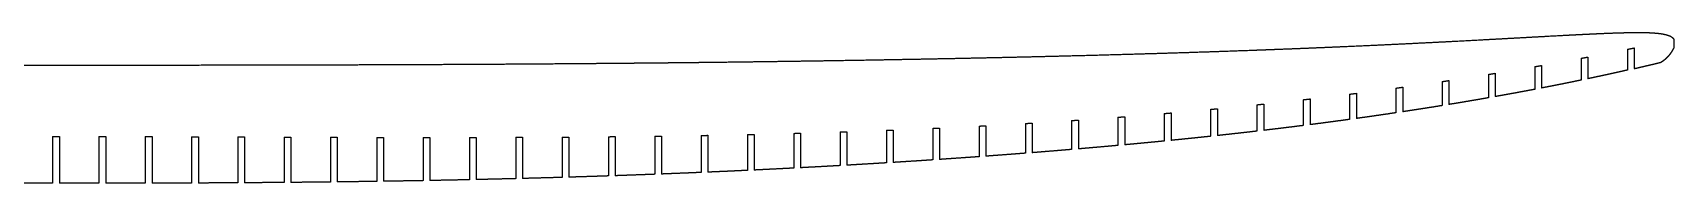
# Model space of a CAD drawing. Header units: metres. Extents: x 75 to 1911, y 1 to 85.
# Drawn here: x 990 to 1911, y 1 to 85 of the extents above; entities that cross this region are included whole.
import ezdxf

# ---------------------------------------------------------------- set-up
doc = ezdxf.new("R2010")
doc.units = ezdxf.units.M

msp = doc.modelspace()

# ---------------------------------------------------------------- linework, layer by layer
for p, q in [((1885.1, 76, 104), (1885.1, 64.31, 104)), ((1888.9, 76.77, 104), (1888.9, 65.18, 104)), ((1911.1, 81.42, 104), (1911.1, 76.69, 104)), ((1833.1, 66.25, 104), (1833.1, 53.51, 104)), ((1836.9, 66.92, 104), (1836.9, 54.24, 104)), ((1859.1, 70.95, 104), (1859.1, 58.68, 104)), ((1862.9, 71.66, 104), (1862.9, 59.47, 104)), ((1781.1, 57.88, 104), (1781.1, 44.37, 104)), ((1784.9, 58.45, 104), (1784.9, 44.99, 104)), ((1807.1, 61.9, 104), (1807.1, 48.76, 104)), ((1810.9, 62.52, 104), (1810.9, 49.43, 104)), ((1703.1, 47.67, 104), (1703.1, 33.16, 104)), ((1706.9, 48.1, 104), (1706.9, 33.64, 104)), ((1729.1, 50.78, 104), (1729.1, 36.59, 104)), ((1732.9, 51.26, 104), (1732.9, 37.12, 104)), ((1755.1, 54.18, 104), (1755.1, 40.32, 104)), ((1758.9, 54.7, 104), (1758.9, 40.89, 104)), ((1599.1, 37.83, 104), (1599.1, 21.98, 104)), ((1602.9, 38.12, 104), (1602.9, 22.32, 104)), ((1625.1, 39.92, 104), (1625.1, 24.43, 104)), ((1628.9, 40.25, 104), (1628.9, 24.81, 104)), ((1651.1, 42.25, 104), (1651.1, 27.1, 104)), ((1654.9, 42.61, 104), (1654.9, 27.51, 104)), ((1677.1, 44.83, 104), (1677.1, 30, 104)), ((1680.9, 45.23, 104), (1680.9, 30.44, 104)), ((1368.9, 27.66, 104), (1368.9, 6.95, 104)), ((1391.1, 28.11, 104), (1391.1, 7.95, 104)), ((1394.9, 28.2, 104), (1394.9, 8.13, 104)), ((1417.1, 28.76, 104), (1417.1, 9.23, 104)), ((1420.9, 28.86, 104), (1420.9, 9.43, 104)), ((1443.1, 29.54, 104), (1443.1, 10.64, 104)), ((1446.9, 29.67, 104), (1446.9, 10.85, 104)), ((1469.1, 30.48, 104), (1469.1, 12.17, 104)), ((1472.9, 30.63, 104), (1472.9, 12.41, 104)), ((1495.1, 31.57, 104), (1495.1, 13.84, 104)), ((1498.9, 31.75, 104), (1498.9, 14.09, 104)), ((1521.1, 32.85, 104), (1521.1, 15.64, 104)), ((1524.9, 33.05, 104), (1524.9, 15.92, 104)), ((1547.1, 34.31, 104), (1547.1, 17.59, 104)), ((1550.9, 34.54, 104), (1550.9, 17.89, 104)), ((1573.1, 35.96, 104), (1573.1, 19.7, 104)), ((1576.9, 36.22, 104), (1576.9, 20.02, 104)), ((1001.1, 27, 104), (1001.1, 0.78, 104)), ((1004.9, 27, 104), (1004.9, 0.77, 104)), ((1027.1, 26.99, 104), (1027.1, 0.75, 104)), ((1030.9, 26.98, 104), (1030.9, 0.74, 104)), ((1053.1, 26.94, 104), (1053.1, 0.76, 104)), ((1056.9, 26.93, 104), (1056.9, 0.77, 104)), ((1079.1, 26.86, 104), (1079.1, 0.83, 104)), ((1082.9, 26.85, 104), (1082.9, 0.84, 104)), ((1105.1, 26.77, 104), (1105.1, 0.96, 104)), ((1108.9, 26.75, 104), (1108.9, 0.98, 104)), ((1131.1, 26.67, 104), (1131.1, 1.15, 104)), ((1134.9, 26.66, 104), (1134.9, 1.18, 104)), ((1157.1, 26.58, 104), (1157.1, 1.41, 104)), ((1160.9, 26.57, 104), (1160.9, 1.46, 104)), ((1183.1, 26.52, 104), (1183.1, 1.76, 104)), ((1186.9, 26.51, 104), (1186.9, 1.81, 104)), ((1209.1, 26.48, 104), (1209.1, 2.18, 104)), ((1212.9, 26.48, 104), (1212.9, 2.25, 104)), ((1235.1, 26.49, 104), (1235.1, 2.69, 104)), ((1238.9, 26.49, 104), (1238.9, 2.78, 104)), ((1261.1, 26.55, 104), (1261.1, 3.3, 104)), ((1264.9, 26.56, 104), (1264.9, 3.4, 104)), ((1287.1, 26.68, 104), (1287.1, 4.01, 104)), ((1290.9, 26.7, 104), (1290.9, 4.12, 104)), ((1313.1, 26.89, 104), (1313.1, 4.82, 104)), ((1316.9, 26.93, 104), (1316.9, 4.95, 104)), ((1339.1, 27.19, 104), (1339.1, 5.75, 104)), ((1342.9, 27.24, 104), (1342.9, 5.89, 104)), ((1365.1, 27.59, 104), (1365.1, 6.79, 104))]:
    msp.add_line(p, q)
for points, degree, knots in [([(1911.3, 81.46, 104), (1911.16, 81.68, 104), (1911.01, 81.88, 104), (1910.84, 82.06, 104), (1910.66, 82.24, 104), (1910.47, 82.4, 104), (1910.27, 82.55, 104), (1910.06, 82.69, 104), (1909.58, 82.99, 104), (1909.3, 83.14, 104), (1909.01, 83.28, 104), (1908.72, 83.41, 104), (1908.42, 83.52, 104), (1908.12, 83.63, 104), (1907.82, 83.73, 104), (1907.04, 83.97, 104), (1906.56, 84.1, 104), (1906.08, 84.21, 104), (1905.59, 84.31, 104), (1905.11, 84.41, 104), (1904.62, 84.49, 104), (1904.13, 84.57, 104), (1902.67, 84.77, 104), (1901.7, 84.88, 104), (1900.73, 84.97, 104), (1899.75, 85.04, 104), (1898.78, 85.1, 104), (1897.8, 85.15, 104), (1896.83, 85.18, 104), (1895.34, 85.23, 104), (1894.81, 85.24, 104), (1894.27, 85.25, 104), (1893.71, 85.26, 104), (1893.14, 85.27, 104), (1892.55, 85.27, 104), (1891.94, 85.28, 104), (1890.63, 85.28, 104), (1889.92, 85.28, 104), (1889.19, 85.27, 104), (1888.44, 85.27, 104), (1887.67, 85.26, 104), (1886.87, 85.24, 104), (1886.05, 85.23, 104), (1883.26, 85.17, 104), (1881.31, 85.12, 104), (1879.36, 85.07, 104), (1877.41, 85, 104), (1875.46, 84.93, 104), (1873.51, 84.85, 104), (1871.56, 84.77, 104), (1865.39, 84.5, 104), (1861.17, 84.3, 104), (1856.95, 84.09, 104), (1852.73, 83.87, 104), (1848.51, 83.65, 104), (1844.29, 83.42, 104), (1840.07, 83.19, 104), (1829.59, 82.62, 104), (1823.32, 82.27, 104), (1817.06, 81.93, 104), (1810.79, 81.59, 104), (1804.52, 81.25, 104), (1798.26, 80.91, 104), (1791.99, 80.58, 104), (1777.88, 79.85, 104), (1770.04, 79.45, 104), (1762.2, 79.06, 104), (1754.36, 78.68, 104), (1746.51, 78.31, 104), (1738.67, 77.95, 104), (1730.83, 77.6, 104), (1717.66, 77.03, 104), (1712.33, 76.8, 104), (1707.01, 76.58, 104), (1701.68, 76.36, 104), (1696.35, 76.15, 104), (1691.03, 75.94, 104), (1685.7, 75.74, 104), (1677.96, 75.45, 104), (1675.54, 75.36, 104), (1673.1, 75.27, 104), (1670.66, 75.19, 104), (1668.2, 75.1, 104), (1665.73, 75.01, 104), (1663.26, 74.92, 104), (1650.33, 74.48, 104), (1639.88, 74.13, 104), (1629.43, 73.8, 104), (1618.98, 73.48, 104), (1608.53, 73.18, 104), (1598.08, 72.88, 104), (1587.63, 72.6, 104), (1560.13, 71.9, 104), (1543.07, 71.48, 104), (1526.02, 71.1, 104), (1508.96, 70.74, 104), (1491.91, 70.41, 104), (1474.85, 70.1, 104), (1457.8, 69.8, 104), (1431.89, 69.39, 104), (1423.04, 69.26, 104), (1414.19, 69.13, 104), (1405.34, 69, 104), (1396.49, 68.89, 104), (1387.65, 68.77, 104), (1378.8, 68.66, 104), (1365.71, 68.51, 104), (1361.48, 68.46, 104), (1357.25, 68.41, 104), (1353.01, 68.37, 104), (1348.78, 68.32, 104), (1344.55, 68.28, 104), (1340.31, 68.23, 104), (1331.42, 68.15, 104), (1326.77, 68.1, 104), (1322.11, 68.06, 104), (1317.45, 68.02, 104), (1312.8, 67.98, 104), (1308.14, 67.94, 104), (1303.48, 67.9, 104), (1273, 67.65, 104), (1247.18, 67.48, 104), (1221.35, 67.34, 104), (1195.53, 67.23, 104), (1169.7, 67.15, 104), (1143.88, 67.08, 104), (1118.06, 67.03, 104), (1084.19, 66.99, 104), (1076.14, 66.97, 104), (1068.1, 66.96, 104), (1060.06, 66.96, 104), (1052.01, 66.95, 104), (1043.97, 66.94, 104), (1035.93, 66.93, 104), (1024.43, 66.93, 104), (1020.99, 66.92, 104), (1017.54, 66.92, 104), (1014.09, 66.92, 104), (1010.65, 66.92, 104), (1007.2, 66.91, 104), (1003.75, 66.91, 104), (996.07, 66.91, 104), (991.84, 66.9, 104), (987.61, 66.9, 104), (983.37, 66.9, 104), (979.14, 66.89, 104), (974.91, 66.89, 104), (970.67, 66.89, 104), (954.58, 66.88, 104), (942.73, 66.87, 104), (930.88, 66.86, 104), (919.02, 66.86, 104), (907.17, 66.85, 104), (895.32, 66.84, 104), (883.46, 66.84, 104), (858.91, 66.82, 104), (846.21, 66.81, 104), (833.51, 66.81, 104), (820.81, 66.8, 104), (808.11, 66.79, 104), (795.41, 66.78, 104), (782.71, 66.76, 104), (758.58, 66.74, 104), (747.15, 66.73, 104), (735.72, 66.72, 104), (724.29, 66.7, 104), (712.86, 66.69, 104), (701.43, 66.67, 104), (690.01, 66.65, 104), (672.24, 66.62, 104), (665.89, 66.61, 104), (659.55, 66.6, 104), (653.21, 66.59, 104), (646.87, 66.58, 104), (640.53, 66.56, 104), (634.19, 66.55, 104), (621.56, 66.53, 104), (615.26, 66.51, 104), (608.97, 66.5, 104), (602.68, 66.48, 104), (596.39, 66.47, 104), (590.1, 66.46, 104), (583.81, 66.44, 104), (566.48, 66.4, 104), (555.44, 66.38, 104), (544.4, 66.35, 104), (533.36, 66.33, 104), (522.32, 66.3, 104), (511.28, 66.28, 104), (500.24, 66.25, 104), (478.79, 66.21, 104), (468.37, 66.18, 104), (457.95, 66.16, 104), (447.53, 66.14, 104), (437.11, 66.13, 104), (426.69, 66.11, 104), (416.27, 66.1, 104), (401.78, 66.08, 104), (397.72, 66.08, 104), (393.69, 66.08, 104), (389.67, 66.07, 104), (385.68, 66.07, 104), (381.72, 66.07, 104), (377.78, 66.07, 104), (370.72, 66.07, 104), (367.57, 66.07, 104), (364.42, 66.07, 104), (361.28, 66.07, 104), (358.13, 66.07, 104), (354.99, 66.07, 104), (351.84, 66.07, 104), (339.99, 66.08, 104), (331.28, 66.09, 104), (322.57, 66.1, 104), (313.86, 66.12, 104), (305.15, 66.14, 104), (296.44, 66.16, 104), (287.73, 66.19, 104), (269.36, 66.25, 104), (259.69, 66.29, 104), (250.03, 66.34, 104), (240.36, 66.38, 104), (230.7, 66.43, 104), (221.03, 66.49, 104), (211.36, 66.55, 104), (197.22, 66.63, 104), (192.74, 66.66, 104), (188.25, 66.68, 104), (183.77, 66.71, 104), (179.29, 66.74, 104), (174.81, 66.76, 104), (170.33, 66.79, 104), (162.78, 66.83, 104), (159.71, 66.84, 104), (156.64, 66.86, 104), (153.58, 66.87, 104), (150.51, 66.88, 104), (147.44, 66.89, 104), (144.37, 66.9, 104), (139.68, 66.9, 104), (138.06, 66.9, 104), (136.44, 66.9, 104), (134.81, 66.9, 104), (133.19, 66.9, 104), (131.57, 66.9, 104), (129.95, 66.89, 104), (126.86, 66.88, 104), (125.43, 66.87, 104), (124.05, 66.87, 104), (122.7, 66.86, 104), (121.39, 66.85, 104), (120.12, 66.84, 104), (118.88, 66.83, 104), (115.6, 66.79, 104), (113.52, 66.77, 104), (111.44, 66.73, 104), (109.37, 66.7, 104), (107.29, 66.65, 104), (105.22, 66.6, 104), (103.14, 66.54, 104), (100.27, 66.44, 104), (99.5, 66.41, 104), (98.75, 66.37, 104), (98.01, 66.34, 104), (97.31, 66.31, 104), (96.62, 66.27, 104), (95.95, 66.24, 104), (94.72, 66.17, 104), (94.13, 66.13, 104), (93.55, 66.09, 104), (92.96, 66.05, 104), (92.38, 66.01, 104), (91.8, 65.97, 104), (91.21, 65.92, 104), (89.68, 65.78, 104), (88.73, 65.69, 104), (87.78, 65.59, 104), (86.83, 65.48, 104), (85.89, 65.35, 104), (84.94, 65.21, 104), (84, 65.05, 104), (82.49, 64.75, 104), (81.92, 64.62, 104), (81.35, 64.49, 104), (80.78, 64.34, 104), (80.22, 64.18, 104), (79.66, 64, 104), (79.11, 63.79, 104), (78.19, 63.4, 104), (77.82, 63.23, 104), (77.45, 63.04, 104), (77.09, 62.83, 104), (76.74, 62.6, 104), (76.41, 62.35, 104), (76.11, 62.06, 104), (75.65, 61.55, 104), (75.48, 61.33, 104), (75.33, 61.09, 104), (75.2, 60.85, 104), (75.09, 60.59, 104), (75, 60.33, 104), (74.94, 60.06, 104), (74.86, 59.59, 104), (74.83, 59.39, 104), (74.82, 59.19, 104), (74.82, 58.99, 104), (74.82, 58.79, 104), (74.84, 58.59, 104), (74.86, 58.39, 104), (74.92, 57.88, 104), (74.98, 57.56, 104), (75.05, 57.25, 104), (75.13, 56.94, 104), (75.22, 56.64, 104), (75.32, 56.34, 104), (75.43, 56.04, 104), (75.66, 55.45, 104), (75.78, 55.16, 104), (75.91, 54.88, 104), (76.05, 54.59, 104), (76.2, 54.32, 104), (76.35, 54.04, 104), (76.51, 53.77, 104), (76.77, 53.33, 104), (76.87, 53.17, 104), (76.98, 53, 104), (77.09, 52.84, 104), (77.2, 52.68, 104), (77.31, 52.52, 104), (77.42, 52.37, 104), (77.59, 52.14, 104), (77.65, 52.07, 104), (77.7, 52, 104), (77.76, 51.93, 104), (77.81, 51.86, 104), (77.86, 51.8, 104), (77.91, 51.73, 104), (78.02, 51.61, 104), (78.07, 51.56, 104), (78.11, 51.5, 104), (78.16, 51.45, 104), (78.21, 51.39, 104), (78.26, 51.35, 104), (78.3, 51.3, 104), (78.39, 51.21, 104), (78.43, 51.17, 104), (78.47, 51.13, 104), (78.51, 51.09, 104), (78.54, 51.06, 104), (78.58, 51.02, 104), (78.61, 51, 104), (78.67, 50.95, 104), (78.7, 50.93, 104), (78.72, 50.91, 104), (78.75, 50.89, 104), (78.77, 50.87, 104), (78.8, 50.86, 104), (78.83, 50.84, 104), (78.85, 50.83, 104)], 8, [0, 0, 0, 0, 0, 0, 0, 0, 0, 0.001622, 0.001622, 0.001622, 0.001622, 0.001622, 0.001622, 0.001622, 0.003682, 0.003682, 0.003682, 0.003682, 0.003682, 0.003682, 0.003682, 0.006888, 0.006888, 0.006888, 0.006888, 0.006888, 0.006888, 0.006888, 0.013197, 0.013197, 0.013197, 0.013197, 0.013197, 0.013197, 0.013197, 0.016509, 0.016509, 0.016509, 0.016509, 0.016509, 0.016509, 0.016509, 0.020153, 0.020153, 0.020153, 0.020153, 0.020153, 0.020153, 0.020153, 0.028587, 0.028587, 0.028587, 0.028587, 0.028587, 0.028587, 0.028587, 0.046843, 0.046843, 0.046843, 0.046843, 0.046843, 0.046843, 0.046843, 0.073964, 0.073964, 0.073964, 0.073964, 0.073964, 0.073964, 0.073964, 0.107892, 0.107892, 0.107892, 0.107892, 0.107892, 0.107892, 0.107892, 0.130927, 0.130927, 0.130927, 0.130927, 0.130927, 0.130927, 0.130927, 0.141366, 0.141366, 0.141366, 0.141366, 0.141366, 0.141366, 0.141366, 0.185234, 0.185234, 0.185234, 0.185234, 0.185234, 0.185234, 0.185234, 0.256819, 0.256819, 0.256819, 0.256819, 0.256819, 0.256819, 0.256819, 0.293958, 0.293958, 0.293958, 0.293958, 0.293958, 0.293958, 0.293958, 0.311723, 0.311723, 0.311723, 0.311723, 0.311723, 0.311723, 0.311723, 0.331266, 0.331266, 0.331266, 0.331266, 0.331266, 0.331266, 0.331266, 0.439639, 0.439639, 0.439639, 0.439639, 0.439639, 0.439639, 0.439639, 0.473394, 0.473394, 0.473394, 0.473394, 0.473394, 0.473394, 0.473394, 0.487859, 0.487859, 0.487859, 0.487859, 0.487859, 0.487859, 0.487859, 0.505625, 0.505625, 0.505625, 0.505625, 0.505625, 0.505625, 0.505625, 0.555369, 0.555369, 0.555369, 0.555369, 0.555369, 0.555369, 0.555369, 0.608664, 0.608664, 0.608664, 0.608664, 0.608664, 0.608664, 0.608664, 0.656626, 0.656626, 0.656626, 0.656626, 0.656626, 0.656626, 0.656626, 0.683238, 0.683238, 0.683238, 0.683238, 0.683238, 0.683238, 0.683238, 0.70964, 0.70964, 0.70964, 0.70964, 0.70964, 0.70964, 0.70964, 0.755963, 0.755963, 0.755963, 0.755963, 0.755963, 0.755963, 0.755963, 0.799686, 0.799686, 0.799686, 0.799686, 0.799686, 0.799686, 0.799686, 0.816802, 0.816802, 0.816802, 0.816802, 0.816802, 0.816802, 0.816802, 0.830546, 0.830546, 0.830546, 0.830546, 0.830546, 0.830546, 0.830546, 0.868603, 0.868603, 0.868603, 0.868603, 0.868603, 0.868603, 0.868603, 0.910843, 0.910843, 0.910843, 0.910843, 0.910843, 0.910843, 0.910843, 0.930425, 0.930425, 0.930425, 0.930425, 0.930425, 0.930425, 0.930425, 0.943833, 0.943833, 0.943833, 0.943833, 0.943833, 0.943833, 0.943833, 0.950921, 0.950921, 0.950921, 0.950921, 0.950921, 0.950921, 0.950921, 0.95733, 0.95733, 0.95733, 0.95733, 0.95733, 0.95733, 0.95733, 0.968366, 0.968366, 0.968366, 0.968366, 0.968366, 0.968366, 0.968366, 0.972607, 0.972607, 0.972607, 0.972607, 0.972607, 0.972607, 0.972607, 0.976426, 0.976426, 0.976426, 0.976426, 0.976426, 0.976426, 0.976426, 0.982655, 0.982655, 0.982655, 0.982655, 0.982655, 0.982655, 0.982655, 0.986478, 0.986478, 0.986478, 0.986478, 0.986478, 0.986478, 0.986478, 0.989185, 0.989185, 0.989185, 0.989185, 0.989185, 0.989185, 0.989185, 0.990993, 0.990993, 0.990993, 0.990993, 0.990993, 0.990993, 0.990993, 0.992306, 0.992306, 0.992306, 0.992306, 0.992306, 0.992306, 0.992306, 0.994386, 0.994386, 0.994386, 0.994386, 0.994386, 0.994386, 0.994386, 0.996445, 0.996445, 0.996445, 0.996445, 0.996445, 0.996445, 0.996445, 0.997719, 0.997719, 0.997719, 0.997719, 0.997719, 0.997719, 0.997719, 0.998325, 0.998325, 0.998325, 0.998325, 0.998325, 0.998325, 0.998325, 0.99893, 0.99893, 0.99893, 0.99893, 0.99893, 0.99893, 0.99893, 0.999535, 0.999535, 0.999535, 0.999535, 0.999535, 0.999535, 0.999535, 1, 1, 1, 1, 1, 1, 1, 1, 1]), ([(1903.45, 68.6, 104), (1903.76, 68.75, 104), (1904.06, 68.91, 104), (1904.36, 69.08, 104), (1904.66, 69.26, 104), (1904.95, 69.45, 104), (1905.23, 69.64, 104), (1905.51, 69.85, 104), (1906.09, 70.3, 104), (1906.4, 70.55, 104), (1906.7, 70.81, 104), (1907, 71.08, 104), (1907.29, 71.35, 104), (1907.57, 71.63, 104), (1907.84, 71.92, 104), (1908.38, 72.51, 104), (1908.64, 72.81, 104), (1908.9, 73.12, 104), (1909.15, 73.43, 104), (1909.39, 73.75, 104), (1909.62, 74.08, 104), (1909.85, 74.41, 104), (1910.21, 74.98, 104), (1910.35, 75.22, 104), (1910.49, 75.45, 104), (1910.62, 75.69, 104), (1910.75, 75.94, 104), (1910.87, 76.18, 104), (1910.99, 76.43, 104), (1911.1, 76.69, 104)], 8, [0, 0, 0, 0, 0, 0, 0, 0, 0, 0.002127237, 0.002127237, 0.002127237, 0.002127237, 0.002127237, 0.002127237, 0.002127237, 0.004577173, 0.004577173, 0.004577173, 0.004577173, 0.004577173, 0.004577173, 0.004577173, 0.007044933, 0.007044933, 0.007044933, 0.007044933, 0.007044933, 0.007044933, 0.007044933, 0.008744079, 0.008744079, 0.008744079, 0.008744079, 0.008744079, 0.008744079, 0.008744079, 0.008744079, 0.008744079]), ([(1888.9, 65.18, 104), (1889.9, 65.4, 104), (1890.89, 65.63, 104), (1891.89, 65.86, 104), (1892.89, 66.1, 104), (1893.89, 66.33, 104), (1894.88, 66.56, 104), (1895.88, 66.8, 104), (1897.28, 67.13, 104), (1897.69, 67.22, 104), (1898.1, 67.32, 104), (1898.51, 67.42, 104), (1898.91, 67.52, 104), (1899.32, 67.61, 104), (1899.73, 67.71, 104), (1900.34, 67.86, 104), (1900.55, 67.9, 104), (1900.75, 67.95, 104), (1900.95, 68, 104), (1901.16, 68.05, 104), (1901.36, 68.1, 104), (1901.57, 68.15, 104), (1901.87, 68.22, 104), (1901.98, 68.25, 104), (1902.08, 68.27, 104), (1902.19, 68.3, 104), (1902.29, 68.32, 104), (1902.39, 68.35, 104), (1902.5, 68.37, 104), (1902.66, 68.41, 104), (1902.71, 68.42, 104), (1902.76, 68.44, 104), (1902.82, 68.45, 104), (1902.87, 68.46, 104), (1902.93, 68.48, 104), (1902.98, 68.49, 104), (1903.06, 68.51, 104), (1903.08, 68.51, 104), (1903.11, 68.52, 104), (1903.13, 68.53, 104), (1903.15, 68.53, 104), (1903.18, 68.54, 104), (1903.2, 68.54, 104), (1903.25, 68.55, 104), (1903.26, 68.56, 104), (1903.28, 68.56, 104), (1903.3, 68.57, 104), (1903.31, 68.57, 104), (1903.32, 68.57, 104), (1903.34, 68.58, 104), (1903.36, 68.58, 104), (1903.38, 68.59, 104), (1903.39, 68.59, 104), (1903.4, 68.59, 104), (1903.41, 68.6, 104), (1903.42, 68.6, 104), (1903.43, 68.6, 104), (1903.44, 68.6, 104), (1903.44, 68.6, 104), (1903.44, 68.6, 104), (1903.44, 68.6, 104), (1903.45, 68.6, 104), (1903.44, 68.6, 104), (1903.45, 68.6, 104), (1903.45, 68.6, 104)], 8, [0, 0, 0, 0, 0, 0, 0, 0, 0, 0.524397, 0.524397, 0.524397, 0.524397, 0.524397, 0.524397, 0.524397, 0.739396, 0.739396, 0.739396, 0.739396, 0.739396, 0.739396, 0.739396, 0.847121, 0.847121, 0.847121, 0.847121, 0.847121, 0.847121, 0.847121, 0.902163, 0.902163, 0.902163, 0.902163, 0.902163, 0.902163, 0.902163, 0.931156, 0.931156, 0.931156, 0.931156, 0.931156, 0.931156, 0.931156, 0.944336, 0.944336, 0.944336, 0.944336, 0.944336, 0.944336, 0.944336, 0.95501, 0.95501, 0.95501, 0.95501, 0.95501, 0.95501, 0.95501, 0.971746, 0.971746, 0.971746, 0.971746, 0.971746, 0.971746, 0.971746, 1, 1, 1, 1, 1, 1, 1, 1, 1]), ([(1859.1, 58.68, 104), (1857.75, 58.4, 104), (1856.4, 58.12, 104), (1855.05, 57.84, 104), (1852.33, 57.29, 104), (1850.95, 57.01, 104), (1849.58, 56.73, 104), (1846.8, 56.18, 104), (1845.4, 55.9, 104), (1844, 55.62, 104), (1841.18, 55.07, 104), (1839.75, 54.79, 104), (1838.33, 54.51, 104), (1836.9, 54.24, 104)], 4, [0, 0, 0, 0, 0, 0.243371, 0.243371, 0.243371, 0.491187, 0.491187, 0.491187, 0.743433, 0.743433, 0.743433, 1, 1, 1, 1, 1]), ([(1885.1, 64.31, 104), (1884.02, 64.07, 104), (1882.95, 63.82, 104), (1881.87, 63.58, 104), (1880.79, 63.34, 104), (1878.61, 62.86, 104), (1877.52, 62.61, 104), (1876.42, 62.37, 104), (1875.32, 62.13, 104), (1873.1, 61.65, 104), (1871.98, 61.4, 104), (1870.85, 61.16, 104), (1869.73, 60.92, 104), (1867.47, 60.44, 104), (1866.33, 60.19, 104), (1865.18, 59.95, 104), (1864.04, 59.71, 104), (1862.9, 59.47, 104)], 5, [0, 0, 0, 0, 0, 0, 0.243037, 0.243037, 0.243037, 0.243037, 0.49045, 0.49045, 0.49045, 0.49045, 0.743193, 0.743193, 0.743193, 0.743193, 1, 1, 1, 1, 1, 1]), ([(1807.1, 48.76, 104), (1805.74, 48.52, 104), (1804.38, 48.28, 104), (1803.02, 48.04, 104), (1800.29, 47.57, 104), (1798.91, 47.33, 104), (1797.53, 47.1, 104), (1794.76, 46.63, 104), (1793.36, 46.39, 104), (1791.96, 46.16, 104), (1789.15, 45.69, 104), (1787.73, 45.45, 104), (1786.32, 45.22, 104), (1784.9, 44.99, 104)], 4, [0, 0, 0, 0, 0, 0.24504, 0.24504, 0.24504, 0.493398, 0.493398, 0.493398, 0.745067, 0.745067, 0.745067, 1, 1, 1, 1, 1]), ([(1833.1, 53.51, 104), (1831.75, 53.25, 104), (1830.39, 53, 104), (1829.04, 52.74, 104), (1826.3, 52.23, 104), (1824.93, 51.97, 104), (1823.55, 51.72, 104), (1820.78, 51.21, 104), (1819.38, 50.95, 104), (1817.98, 50.7, 104), (1815.16, 50.19, 104), (1813.74, 49.93, 104), (1812.32, 49.68, 104), (1810.9, 49.43, 104)], 4, [0, 0, 0, 0, 0, 0.244318, 0.244318, 0.244318, 0.492448, 0.492448, 0.492448, 0.744366, 0.744366, 0.744366, 1, 1, 1, 1, 1]), ([(1755.1, 40.32, 104), (1753.74, 40.12, 104), (1752.37, 39.92, 104), (1751.01, 39.71, 104), (1748.26, 39.31, 104), (1746.88, 39.11, 104), (1745.5, 38.91, 104), (1742.73, 38.51, 104), (1741.33, 38.31, 104), (1739.94, 38.11, 104), (1737.13, 37.71, 104), (1735.72, 37.51, 104), (1734.31, 37.32, 104), (1732.9, 37.12, 104)], 4, [0, 0, 0, 0, 0, 0.246033, 0.246033, 0.246033, 0.494723, 0.494723, 0.494723, 0.746059, 0.746059, 0.746059, 1, 1, 1, 1, 1]), ([(1781.1, 44.37, 104), (1779.74, 44.15, 104), (1778.38, 43.93, 104), (1777.01, 43.71, 104), (1774.27, 43.27, 104), (1772.89, 43.06, 104), (1771.51, 42.84, 104), (1768.74, 42.4, 104), (1767.34, 42.19, 104), (1765.95, 41.97, 104), (1763.14, 41.54, 104), (1761.73, 41.32, 104), (1760.31, 41.11, 104), (1758.9, 40.89, 104)], 4, [0, 0, 0, 0, 0, 0.245592, 0.245592, 0.245592, 0.494133, 0.494133, 0.494133, 0.745615, 0.745615, 0.745615, 1, 1, 1, 1, 1]), ([(1677.1, 30, 104), (1676, 29.87, 104), (1674.91, 29.74, 104), (1673.81, 29.62, 104), (1672.71, 29.49, 104), (1670.51, 29.24, 104), (1669.41, 29.11, 104), (1668.3, 28.99, 104), (1667.2, 28.86, 104), (1664.98, 28.61, 104), (1663.86, 28.49, 104), (1662.75, 28.37, 104), (1661.63, 28.24, 104), (1659.39, 28, 104), (1658.27, 27.87, 104), (1657.15, 27.75, 104), (1656.02, 27.63, 104), (1654.9, 27.51, 104)], 5, [0, 0, 0, 0, 0, 0, 0.246998, 0.246998, 0.246998, 0.246998, 0.496033, 0.496033, 0.496033, 0.496033, 0.747053, 0.747053, 0.747053, 0.747053, 1, 1, 1, 1, 1, 1]), ([(1703.1, 33.16, 104), (1701.73, 32.98, 104), (1700.36, 32.81, 104), (1698.99, 32.64, 104), (1696.25, 32.3, 104), (1694.86, 32.13, 104), (1693.48, 31.96, 104), (1690.71, 31.62, 104), (1689.31, 31.45, 104), (1687.92, 31.28, 104), (1685.12, 30.94, 104), (1683.71, 30.77, 104), (1682.31, 30.61, 104), (1680.9, 30.44, 104)], 4, [0, 0, 0, 0, 0, 0.246673, 0.246673, 0.246673, 0.495583, 0.495583, 0.495583, 0.746698, 0.746698, 0.746698, 1, 1, 1, 1, 1]), ([(1729.1, 36.59, 104), (1727.73, 36.4, 104), (1726.37, 36.22, 104), (1725, 36.03, 104), (1722.25, 35.66, 104), (1720.87, 35.47, 104), (1719.49, 35.29, 104), (1716.72, 34.92, 104), (1715.32, 34.73, 104), (1713.93, 34.55, 104), (1711.12, 34.19, 104), (1709.72, 34, 104), (1708.31, 33.82, 104), (1706.9, 33.64, 104)], 4, [0, 0, 0, 0, 0, 0.246379, 0.246379, 0.246379, 0.495193, 0.495193, 0.495193, 0.746412, 0.746412, 0.746412, 1, 1, 1, 1, 1]), ([(1573.1, 19.7, 104), (1570.34, 19.47, 104), (1567.57, 19.24, 104), (1564.81, 19.01, 104), (1559.26, 18.56, 104), (1556.47, 18.33, 104), (1553.69, 18.11, 104), (1550.9, 17.89, 104)], 4, [0, 0, 0, 0, 0, 0.497953, 0.497953, 0.497953, 1, 1, 1, 1, 1]), ([(1599.1, 21.98, 104), (1596.56, 21.74, 104), (1594.02, 21.52, 104), (1591.48, 21.29, 104), (1585.93, 20.8, 104), (1582.92, 20.54, 104), (1579.91, 20.28, 104), (1576.9, 20.02, 104)], 4, [0, 0, 0, 0, 0, 0.457588, 0.457588, 0.457588, 1, 1, 1, 1, 1]), ([(1625.1, 24.43, 104), (1623.72, 24.3, 104), (1622.35, 24.16, 104), (1620.97, 24.03, 104), (1618.22, 23.76, 104), (1616.83, 23.63, 104), (1615.45, 23.5, 104), (1612.67, 23.23, 104), (1611.28, 23.1, 104), (1609.89, 22.97, 104), (1607.1, 22.71, 104), (1605.7, 22.58, 104), (1604.3, 22.45, 104), (1602.9, 22.32, 104)], 4, [0, 0, 0, 0, 0, 0.24784, 0.24784, 0.24784, 0.497156, 0.497156, 0.497156, 0.747898, 0.747898, 0.747898, 1, 1, 1, 1, 1]), ([(1651.1, 27.1, 104), (1649.73, 26.95, 104), (1648.35, 26.81, 104), (1646.98, 26.66, 104), (1644.23, 26.37, 104), (1642.84, 26.23, 104), (1641.46, 26.09, 104), (1638.68, 25.8, 104), (1637.29, 25.66, 104), (1635.9, 25.52, 104), (1633.11, 25.23, 104), (1631.7, 25.09, 104), (1630.3, 24.95, 104), (1628.9, 24.81, 104)], 4, [0, 0, 0, 0, 0, 0.247458, 0.247458, 0.247458, 0.496645, 0.496645, 0.496645, 0.747512, 0.747512, 0.747512, 1, 1, 1, 1, 1]), ([(1417.1, 9.23, 104), (1414.33, 9.09, 104), (1411.56, 8.95, 104), (1408.78, 8.81, 104), (1403.23, 8.53, 104), (1400.46, 8.4, 104), (1397.68, 8.26, 104), (1394.9, 8.13, 104)], 4, [0, 0, 0, 0, 0, 0.499581, 0.499581, 0.499581, 1, 1, 1, 1, 1]), ([(1443.1, 10.64, 104), (1440.33, 10.48, 104), (1437.56, 10.33, 104), (1434.79, 10.17, 104), (1429.24, 9.87, 104), (1426.46, 9.72, 104), (1423.68, 9.58, 104), (1420.9, 9.43, 104)], 4, [0, 0, 0, 0, 0, 0.49935, 0.49935, 0.49935, 1, 1, 1, 1, 1]), ([(1469.1, 12.17, 104), (1466.33, 12, 104), (1463.56, 11.83, 104), (1460.79, 11.67, 104), (1455.24, 11.34, 104), (1452.46, 11.18, 104), (1449.68, 11.01, 104), (1446.9, 10.85, 104)], 4, [0, 0, 0, 0, 0, 0.499112, 0.499112, 0.499112, 1, 1, 1, 1, 1]), ([(1495.1, 13.84, 104), (1492.33, 13.65, 104), (1489.56, 13.47, 104), (1486.79, 13.29, 104), (1481.24, 12.93, 104), (1478.46, 12.76, 104), (1475.68, 12.58, 104), (1472.9, 12.41, 104)], 4, [0, 0, 0, 0, 0, 0.498854, 0.498854, 0.498854, 1, 1, 1, 1, 1]), ([(1521.1, 15.64, 104), (1518.33, 15.44, 104), (1515.57, 15.25, 104), (1512.8, 15.05, 104), (1507.25, 14.66, 104), (1504.47, 14.47, 104), (1501.68, 14.28, 104), (1498.9, 14.09, 104)], 4, [0, 0, 0, 0, 0, 0.498582, 0.498582, 0.498582, 1, 1, 1, 1, 1]), ([(1547.1, 17.59, 104), (1544.34, 17.38, 104), (1541.57, 17.17, 104), (1538.8, 16.95, 104), (1533.25, 16.54, 104), (1530.47, 16.33, 104), (1527.69, 16.12, 104), (1524.9, 15.92, 104)], 4, [0, 0, 0, 0, 0, 0.498286, 0.498286, 0.498286, 1, 1, 1, 1, 1]), ([(1027.1, 0.75, 104), (1024.3, 0.75, 104), (1021.51, 0.75, 104), (1018.71, 0.75, 104), (1013.16, 0.76, 104), (1010.41, 0.76, 104), (1007.65, 0.77, 104), (1004.9, 0.77, 104)], 4, [0, 0, 0, 0, 0, 0.504004, 0.504004, 0.504004, 1, 1, 1, 1, 1]), ([(1313.1, 4.82, 104), (1310.33, 4.73, 104), (1307.55, 4.64, 104), (1304.78, 4.55, 104), (1299.23, 4.37, 104), (1296.45, 4.29, 104), (1293.67, 4.2, 104), (1290.9, 4.12, 104)], 4, [0, 0, 0, 0, 0, 0.500001, 0.500001, 0.500001, 1, 1, 1, 1, 1]), ([(1339.1, 5.75, 104), (1336.33, 5.64, 104), (1333.55, 5.54, 104), (1330.78, 5.44, 104), (1325.23, 5.24, 104), (1322.45, 5.14, 104), (1319.68, 5.04, 104), (1316.9, 4.95, 104)], 4, [0, 0, 0, 0, 0, 0.500022, 0.500022, 0.500022, 1, 1, 1, 1, 1]), ([(1365.1, 6.79, 104), (1362.33, 6.67, 104), (1359.55, 6.55, 104), (1356.78, 6.44, 104), (1351.23, 6.22, 104), (1348.45, 6.11, 104), (1345.68, 6, 104), (1342.9, 5.89, 104)], 4, [0, 0, 0, 0, 0, 0.500007, 0.500007, 0.500007, 1, 1, 1, 1, 1]), ([(1391.1, 7.95, 104), (1388.33, 7.82, 104), (1385.55, 7.69, 104), (1382.78, 7.56, 104), (1377.23, 7.31, 104), (1374.45, 7.19, 104), (1371.68, 7.07, 104), (1368.9, 6.95, 104)], 4, [0, 0, 0, 0, 0, 0.499805, 0.499805, 0.499805, 1, 1, 1, 1, 1])]:
    msp.add_open_spline(points, degree=degree, knots=knots)
for points, degree in [([(1885.1, 76, 104), (1886.05, 76.19, 104), (1887, 76.38, 104), (1887.95, 76.57, 104), (1888.9, 76.77, 104)], 4), ([(1911.1, 81.42, 104), (1911.15, 81.43, 104), (1911.2, 81.44, 104), (1911.25, 81.45, 104), (1911.3, 81.46, 104)], 4), ([(1833.1, 66.25, 104), (1834.05, 66.42, 104), (1835, 66.58, 104), (1835.95, 66.75, 104), (1836.9, 66.92, 104)], 4), ([(1859.1, 70.95, 104), (1860.05, 71.12, 104), (1861, 71.3, 104), (1861.95, 71.48, 104), (1862.9, 71.66, 104)], 4), ([(1781.1, 57.88, 104), (1782.05, 58.03, 104), (1783, 58.17, 104), (1783.95, 58.31, 104), (1784.9, 58.45, 104)], 4), ([(1807.1, 61.9, 104), (1808.05, 62.06, 104), (1809, 62.21, 104), (1809.95, 62.36, 104), (1810.9, 62.52, 104)], 4), ([(1703.1, 47.67, 104), (1704.05, 47.77, 104), (1705, 47.88, 104), (1705.95, 47.99, 104), (1706.9, 48.1, 104)], 4), ([(1729.1, 50.78, 104), (1730.05, 50.9, 104), (1731, 51.02, 104), (1731.95, 51.14, 104), (1732.9, 51.26, 104)], 4), ([(1755.1, 54.18, 104), (1756.05, 54.31, 104), (1757, 54.44, 104), (1757.95, 54.57, 104), (1758.9, 54.7, 104)], 4), ([(1599.1, 37.83, 104), (1600.05, 37.9, 104), (1601, 37.98, 104), (1601.95, 38.05, 104), (1602.9, 38.12, 104)], 4), ([(1625.1, 39.92, 104), (1626.05, 40, 104), (1627, 40.09, 104), (1627.95, 40.17, 104), (1628.9, 40.25, 104)], 4), ([(1651.1, 42.25, 104), (1652.05, 42.34, 104), (1653, 42.43, 104), (1653.95, 42.52, 104), (1654.9, 42.61, 104)], 4), ([(1677.1, 44.83, 104), (1678.05, 44.93, 104), (1679, 45.03, 104), (1679.95, 45.13, 104), (1680.9, 45.23, 104)], 4), ([(1365.1, 27.59, 104), (1366.05, 27.61, 104), (1367, 27.63, 104), (1367.95, 27.64, 104), (1368.9, 27.66, 104)], 4), ([(1391.1, 28.11, 104), (1392.05, 28.13, 104), (1393, 28.15, 104), (1393.95, 28.18, 104), (1394.9, 28.2, 104)], 4), ([(1417.1, 28.76, 104), (1418.05, 28.78, 104), (1419, 28.81, 104), (1419.95, 28.84, 104), (1420.9, 28.86, 104)], 4), ([(1443.1, 29.54, 104), (1444.05, 29.57, 104), (1445, 29.6, 104), (1445.95, 29.64, 104), (1446.9, 29.67, 104)], 4), ([(1469.1, 30.48, 104), (1470.05, 30.51, 104), (1471, 30.55, 104), (1471.95, 30.59, 104), (1472.9, 30.63, 104)], 4), ([(1495.1, 31.57, 104), (1496.05, 31.62, 104), (1497, 31.66, 104), (1497.95, 31.71, 104), (1498.9, 31.75, 104)], 4), ([(1521.1, 32.85, 104), (1522.05, 32.9, 104), (1523, 32.95, 104), (1523.95, 33, 104), (1524.9, 33.05, 104)], 4), ([(1547.1, 34.31, 104), (1548.05, 34.36, 104), (1549, 34.42, 104), (1549.95, 34.48, 104), (1550.9, 34.54, 104)], 4), ([(1573.1, 35.96, 104), (1574.05, 36.03, 104), (1575, 36.09, 104), (1575.95, 36.16, 104), (1576.9, 36.22, 104)], 4), ([(1001.1, 27, 104), (1002.05, 27, 104), (1003, 27, 104), (1003.95, 27, 104), (1004.9, 27, 104)], 4), ([(1027.1, 26.99, 104), (1028.05, 26.99, 104), (1029, 26.99, 104), (1029.95, 26.99, 104), (1030.9, 26.98, 104)], 4), ([(1053.1, 26.94, 104), (1054.05, 26.94, 104), (1055, 26.93, 104), (1055.95, 26.93, 104), (1056.9, 26.93, 104)], 4), ([(1079.1, 26.86, 104), (1080.05, 26.86, 104), (1081, 26.86, 104), (1081.95, 26.85, 104), (1082.9, 26.85, 104)], 4), ([(1105.1, 26.77, 104), (1106.05, 26.76, 104), (1107, 26.76, 104), (1107.95, 26.76, 104), (1108.9, 26.75, 104)], 4), ([(1131.1, 26.67, 104), (1131.93, 26.67, 104), (1132.66, 26.67, 104), (1133.46, 26.66, 104), (1134.29, 26.66, 104), (1134.9, 26.66, 104)], 5), ([(1157.1, 26.58, 104), (1158.05, 26.58, 104), (1159, 26.58, 104), (1159.95, 26.57, 104), (1160.9, 26.57, 104)], 4), ([(1183.1, 26.52, 104), (1184.05, 26.51, 104), (1185, 26.51, 104), (1185.95, 26.51, 104), (1186.9, 26.51, 104)], 4), ([(1209.1, 26.48, 104), (1210.05, 26.48, 104), (1211, 26.48, 104), (1211.95, 26.48, 104), (1212.9, 26.48, 104)], 4), ([(1235.1, 26.49, 104), (1236.05, 26.49, 104), (1237, 26.49, 104), (1237.95, 26.49, 104), (1238.9, 26.49, 104)], 4), ([(1261.1, 26.55, 104), (1262.05, 26.55, 104), (1263, 26.56, 104), (1263.95, 26.56, 104), (1264.9, 26.56, 104)], 4), ([(1287.1, 26.68, 104), (1288.05, 26.69, 104), (1289, 26.69, 104), (1289.95, 26.7, 104), (1290.9, 26.7, 104)], 4), ([(1313.1, 26.89, 104), (1314.05, 26.9, 104), (1315, 26.91, 104), (1315.95, 26.92, 104), (1316.9, 26.93, 104)], 4), ([(1339.1, 27.19, 104), (1340.05, 27.2, 104), (1341, 27.22, 104), (1341.95, 27.23, 104), (1342.9, 27.24, 104)], 4), ([(1001.1, 0.78, 104), (995.55, 0.79, 104), (990, 0.81, 104), (984.45, 0.83, 104), (978.9, 0.85, 104)], 4), ([(1053.1, 0.76, 104), (1047.55, 0.75, 104), (1042, 0.75, 104), (1036.45, 0.74, 104), (1030.9, 0.74, 104)], 4), ([(1079.1, 0.83, 104), (1073.55, 0.81, 104), (1068, 0.79, 104), (1062.45, 0.78, 104), (1056.9, 0.77, 104)], 4), ([(1105.1, 0.96, 104), (1099.55, 0.92, 104), (1094, 0.89, 104), (1088.45, 0.86, 104), (1082.9, 0.84, 104)], 4), ([(1131.1, 1.15, 104), (1125.55, 1.1, 104), (1120, 1.06, 104), (1114.45, 1.02, 104), (1108.9, 0.98, 104)], 4), ([(1157.1, 1.41, 104), (1151.55, 1.35, 104), (1146, 1.29, 104), (1140.45, 1.23, 104), (1134.9, 1.18, 104)], 4), ([(1183.1, 1.76, 104), (1177.55, 1.67, 104), (1172, 1.6, 104), (1166.45, 1.53, 104), (1160.9, 1.46, 104)], 4), ([(1209.1, 2.18, 104), (1203.55, 2.08, 104), (1198, 1.99, 104), (1192.45, 1.9, 104), (1186.9, 1.81, 104)], 4), ([(1235.1, 2.69, 104), (1229.55, 2.57, 104), (1224, 2.46, 104), (1218.45, 2.35, 104), (1212.9, 2.25, 104)], 4), ([(1261.1, 3.3, 104), (1255.55, 3.16, 104), (1250, 3.03, 104), (1244.45, 2.9, 104), (1238.9, 2.78, 104)], 4), ([(1287.1, 4.01, 104), (1281.55, 3.85, 104), (1276, 3.69, 104), (1270.45, 3.54, 104), (1264.9, 3.4, 104)], 4)]:
    msp.add_open_spline(points, degree=degree)

doc.saveas('drawing.dxf')
